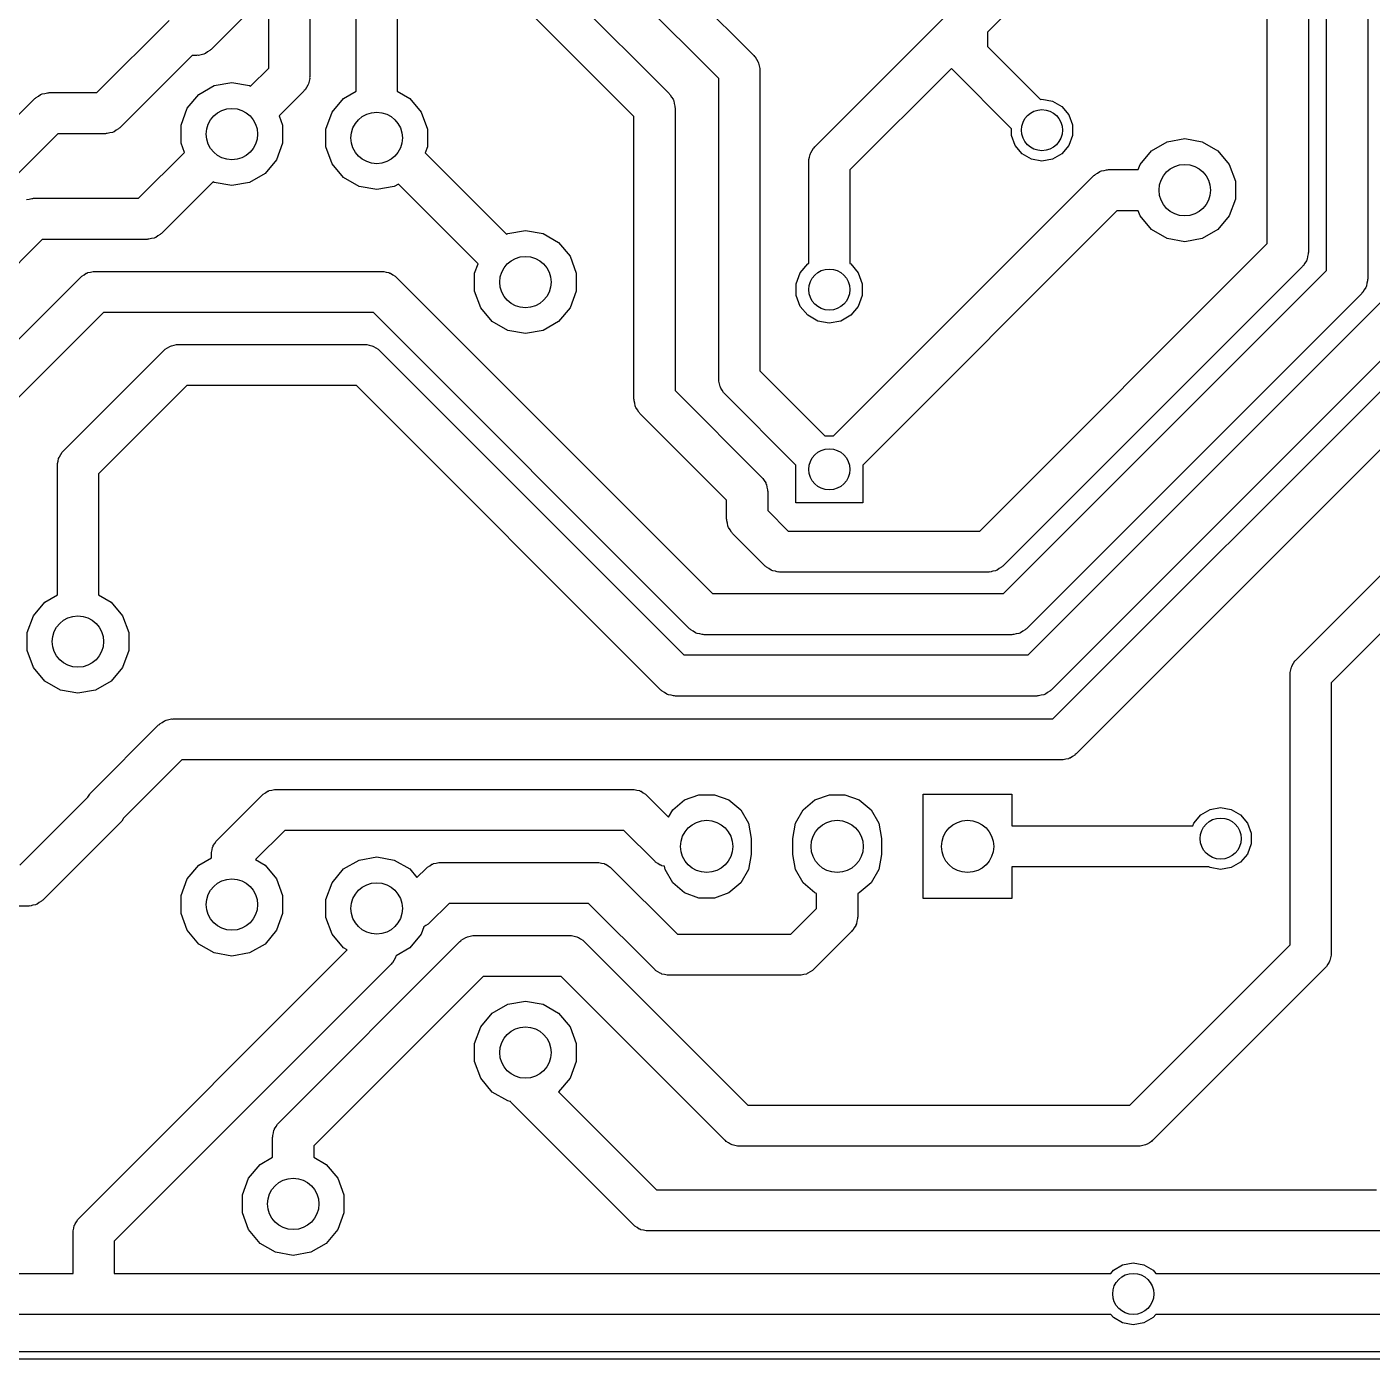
# Model space of a CAD drawing. Extents: x 39.6 to 114.5, y -93.8 to -28.4.
# Drawn here: x 58.19 to 84.38, y -93.8 to -67.87 of the extents above; entities that cross this region are included whole.
import ezdxf

# ---------------------------------------------------------------- set-up
doc = ezdxf.new("R2010")
doc.units = 0
doc.header["$MEASUREMENT"] = 0
doc.layers.add('BLACK', color=7, linetype='CONTINUOUS')

msp = doc.modelspace()

# ---------------------------------------------------------------- linework, layer by layer
at = {"layer": 'Black'}
for p, q in [((84.2962, -43.1292), (84.2962, -72.771)), ((83.4962, -72.6053), (83.4962, -43.2949)), ((83.1405, -47.6377), (83.1405, -72.2503)), ((82.3405, -72.0846), (82.3405, -47.8034)), ((67.71, -63.7915), (72.3426, -68.4242)), ((71.6598, -68.8727), (67.0272, -64.24)), ((66.7431, -65.2122), (70.6916, -69.1608)), ((70.0088, -69.6093), (66.0874, -65.6878)), ((64.5986, -69.1178), (64.5986, -66.7899)), ((65.3986, -66.6242), (65.3986, -69.1178)), ((77.8135, -67.0496), (76.8921, -67.971)), ((62.8968, -68.6683), (62.8968, -67.2592)), ((63.6968, -67.2592), (63.6968, -68.834)), ((73.5296, -70.2022), (76.2093, -67.5225)), ((59.5497, -69.1452), (60.9566, -67.7384)), ((62.4366, -67.6436), (61.7762, -68.304)), ((76.8921, -67.971), (76.8921, -68.2492)), ((61.7053, -68.3537), (61.6624, -68.3837)), ((61.7505, -68.3276), (61.7053, -68.3537)), ((61.7618, -68.3141), (61.7505, -68.3276)), ((61.7762, -68.304), (61.7618, -68.3141)), ((76.8921, -68.2492), (77.9215, -69.2786)), ((61.4051, -68.4212), (59.9982, -69.828)), ((61.4934, -68.4212), (61.4051, -68.4212)), ((61.5107, -68.4181), (61.4934, -68.4212)), ((61.5283, -68.4197), (61.5107, -68.4181)), ((61.5787, -68.4062), (61.5283, -68.4197)), ((61.6302, -68.3971), (61.5787, -68.4062)), ((61.6454, -68.3883), (61.6302, -68.3971)), ((61.6624, -68.3837), (61.6454, -68.3883)), ((72.3426, -68.4242), (72.3527, -68.4386)), ((72.3527, -68.4386), (72.3662, -68.4499)), ((72.3662, -68.4499), (72.3923, -68.4951)), ((72.3923, -68.4951), (72.4223, -68.538)), ((72.4223, -68.538), (72.4269, -68.555)), ((72.4269, -68.555), (72.4357, -68.5702)), ((72.4357, -68.5702), (72.4448, -68.6217)), ((72.4448, -68.6217), (72.4583, -68.6721)), ((62.5439, -69.0212), (62.8968, -68.6683)), ((63.6953, -68.8689), (63.6818, -68.9193)), ((63.6968, -68.834), (63.6937, -68.8513)), ((63.6937, -68.8513), (63.6953, -68.8689)), ((71.6598, -74.7268), (71.6598, -68.8727)), ((72.4583, -68.6721), (72.4567, -68.6897)), ((72.4567, -68.6897), (72.4598, -68.707)), ((72.4598, -68.707), (72.4598, -74.5611)), ((76.1886, -68.6745), (74.2124, -70.6507)), ((76.1992, -68.6833), (76.1886, -68.6745)), ((76.2093, -68.6977), (76.1992, -68.6833)), ((77.3595, -69.8479), (76.2093, -68.6977)), ((58.5379, -69.1602), (58.5883, -69.1467)), ((58.5883, -69.1467), (58.6059, -69.1483)), ((58.6059, -69.1483), (58.6232, -69.1452)), ((58.6232, -69.1452), (59.5497, -69.1452)), ((61.5343, -69.183), (61.836, -69.0088)), ((61.836, -69.0088), (62.1792, -68.9483)), ((62.1792, -68.9483), (62.5224, -69.0088)), ((62.5224, -69.0088), (62.5439, -69.0212)), ((63.5796, -69.1168), (63.101, -69.5954)), ((63.5897, -69.1024), (63.5796, -69.1168)), ((63.6032, -69.0911), (63.5897, -69.1024)), ((63.6293, -69.0459), (63.6032, -69.0911)), ((63.6593, -69.003), (63.6293, -69.0459)), ((63.6639, -68.986), (63.6593, -69.003)), ((63.6727, -68.9708), (63.6639, -68.986)), ((63.6818, -68.9193), (63.6727, -68.9708)), ((64.3537, -69.2592), (64.5986, -69.1178)), ((65.3986, -69.1178), (65.6435, -69.2592)), ((52.4222, -75.1806), (58.3404, -69.2624)), ((58.3404, -69.2624), (58.3548, -69.2523)), ((58.3548, -69.2523), (58.3661, -69.2388)), ((58.3661, -69.2388), (58.4113, -69.2127)), ((58.4113, -69.2127), (58.4542, -69.1827)), ((58.4542, -69.1827), (58.4712, -69.1781)), ((58.4712, -69.1781), (58.4864, -69.1693)), ((58.4864, -69.1693), (58.5379, -69.1602)), ((61.3103, -69.4499), (61.5343, -69.183)), ((64.1297, -69.5261), (64.3537, -69.2592)), ((65.6435, -69.2592), (65.8675, -69.5261)), ((70.6916, -69.1608), (70.7017, -69.1752)), ((70.7017, -69.1752), (70.7152, -69.1865)), ((70.7152, -69.1865), (70.7413, -69.2317)), ((70.7413, -69.2317), (70.7713, -69.2746)), ((70.7713, -69.2746), (70.7759, -69.2916)), ((70.7759, -69.2916), (70.7847, -69.3068)), ((70.7847, -69.3068), (70.7938, -69.3583)), ((70.7938, -69.3583), (70.8073, -69.4087)), ((70.8073, -69.4087), (70.8057, -69.4263)), ((77.9215, -69.2786), (77.9526, -69.2731)), ((77.9526, -69.2731), (78.1586, -69.3094)), ((78.1586, -69.3094), (78.3397, -69.414)), ((61.1911, -69.7774), (61.3103, -69.4499)), ((63.101, -69.5954), (63.1673, -69.7774)), ((64.0105, -69.8536), (64.1297, -69.5261)), ((65.8675, -69.5261), (65.9867, -69.8536)), ((70.0088, -75.1078), (70.0088, -69.6093)), ((70.8057, -69.4263), (70.8088, -69.4436)), ((70.8088, -69.4436), (70.8088, -74.9421)), ((78.3397, -69.414), (78.4742, -69.5743)), ((78.4742, -69.5743), (78.5457, -69.7708)), ((59.8007, -69.9302), (59.7503, -69.9437)), ((59.8522, -69.9211), (59.8007, -69.9302)), ((59.8674, -69.9123), (59.8522, -69.9211)), ((59.8844, -69.9077), (59.8674, -69.9123)), ((59.9273, -69.8777), (59.8844, -69.9077)), ((59.9725, -69.8516), (59.9273, -69.8777)), ((59.9838, -69.8381), (59.9725, -69.8516)), ((59.9982, -69.828), (59.9838, -69.8381)), ((61.1911, -70.1258), (61.1911, -69.7774)), ((63.1673, -69.7774), (63.1673, -70.1258)), ((64.0105, -70.202), (64.0105, -69.8536)), ((65.9867, -69.8536), (65.9867, -70.202)), ((77.3595, -69.98), (77.3595, -69.8479)), ((78.5457, -69.7708), (78.5457, -69.98)), ((58.7889, -69.9452), (53.105, -75.6291)), ((59.7154, -69.9452), (58.7889, -69.9452)), ((59.7327, -69.9421), (59.7154, -69.9452)), ((59.7503, -69.9437), (59.7327, -69.9421)), ((61.2574, -70.3078), (61.1911, -70.1258)), ((63.1673, -70.1258), (63.0481, -70.4533)), ((77.431, -70.1765), (77.3595, -69.98)), ((77.5655, -70.3368), (77.431, -70.1765)), ((78.4742, -70.1765), (78.3397, -70.3368)), ((78.5457, -69.98), (78.4742, -70.1765)), ((80.0877, -70.2752), (80.3894, -70.101)), ((80.3894, -70.101), (80.7326, -70.0405)), ((80.7326, -70.0405), (81.0758, -70.101)), ((81.0758, -70.101), (81.3775, -70.2752)), ((60.3625, -71.2026), (61.2574, -70.3078)), ((63.0481, -70.4533), (62.8241, -70.7202)), ((64.1297, -70.5295), (64.0105, -70.202)), ((65.9867, -70.202), (65.9445, -70.3178)), ((65.9445, -70.3178), (67.5295, -71.9028)), ((73.4139, -70.4501), (73.4274, -70.3997)), ((73.4155, -70.4677), (73.4139, -70.4501)), ((73.4274, -70.3997), (73.4365, -70.3482)), ((73.4365, -70.3482), (73.4453, -70.333)), ((73.4453, -70.333), (73.4499, -70.316)), ((73.4499, -70.316), (73.4799, -70.2731)), ((73.4799, -70.2731), (73.506, -70.2279)), ((73.506, -70.2279), (73.5195, -70.2166)), ((73.5195, -70.2166), (73.5296, -70.2022)), ((77.7466, -70.4414), (77.5655, -70.3368)), ((77.9526, -70.4777), (77.7466, -70.4414)), ((78.1586, -70.4414), (77.9526, -70.4777)), ((78.3397, -70.3368), (78.1586, -70.4414)), ((79.8637, -70.5421), (80.0877, -70.2752)), ((81.3775, -70.2752), (81.6015, -70.5421)), ((62.8241, -70.7202), (62.5224, -70.8944)), ((64.3537, -70.7964), (64.1297, -70.5295)), ((73.4124, -70.485), (73.4155, -70.4677)), ((73.4124, -72.4684), (73.4124, -70.485)), ((74.2124, -70.6507), (74.2124, -72.4684)), ((78.9909, -70.7374), (79.0361, -70.7113)), ((79.0361, -70.7113), (79.079, -70.6813)), ((79.079, -70.6813), (79.096, -70.6767)), ((79.096, -70.6767), (79.1112, -70.6679)), ((79.1112, -70.6679), (79.1627, -70.6588)), ((79.1627, -70.6588), (79.2131, -70.6453)), ((79.2131, -70.6453), (79.2307, -70.6469)), ((79.2307, -70.6469), (79.248, -70.6438)), ((79.248, -70.6438), (79.8267, -70.6438)), ((79.8267, -70.6438), (79.8637, -70.5421)), ((81.6015, -70.5421), (81.7207, -70.8696)), ((61.8145, -70.882), (60.811, -71.8854)), ((61.836, -70.8944), (61.8145, -70.882)), ((62.1792, -70.9549), (61.836, -70.8944)), ((62.5224, -70.8944), (62.1792, -70.9549)), ((64.6554, -70.9706), (64.3537, -70.7964)), ((64.9986, -71.0311), (64.6554, -70.9706)), ((65.3418, -70.9706), (64.9986, -71.0311)), ((65.4205, -70.9252), (65.3418, -70.9706)), ((66.9724, -72.477), (65.4205, -70.9252)), ((73.8967, -75.8294), (78.9652, -70.761)), ((78.9652, -70.761), (78.9796, -70.7509)), ((78.9796, -70.7509), (78.9909, -70.7374)), ((81.7207, -70.8696), (81.7207, -71.218)), ((58.1816, -71.2267), (58.2331, -71.2176)), ((58.2331, -71.2176), (58.2835, -71.2041)), ((58.2835, -71.2041), (58.3011, -71.2057)), ((58.3011, -71.2057), (58.3184, -71.2026)), ((58.3184, -71.2026), (60.3625, -71.2026)), ((81.7207, -71.218), (81.6015, -71.5455)), ((79.4137, -71.4438), (74.4624, -76.3951)), ((79.8267, -71.4438), (79.4137, -71.4438)), ((79.8637, -71.5455), (79.8267, -71.4438)), ((80.0877, -71.8124), (79.8637, -71.5455)), ((81.6015, -71.5455), (81.3775, -71.8124)), ((58.4841, -72.0026), (54.4766, -76.0101)), ((60.5282, -72.0026), (58.4841, -72.0026)), ((60.5455, -71.9995), (60.5282, -72.0026)), ((60.5631, -72.0011), (60.5455, -71.9995)), ((60.6135, -71.9876), (60.5631, -72.0011)), ((60.665, -71.9785), (60.6135, -71.9876)), ((60.6802, -71.9697), (60.665, -71.9785)), ((60.6972, -71.9651), (60.6802, -71.9697)), ((60.7401, -71.9351), (60.6972, -71.9651)), ((60.7853, -71.909), (60.7401, -71.9351)), ((60.7966, -71.8955), (60.7853, -71.909)), ((60.811, -71.8854), (60.7966, -71.8955)), ((67.5295, -71.9028), (67.551, -71.8904)), ((67.551, -71.8904), (67.8942, -71.8299)), ((67.8942, -71.8299), (68.2374, -71.8904)), ((68.2374, -71.8904), (68.5391, -72.0646)), ((80.3894, -71.9866), (80.0877, -71.8124)), ((80.7326, -72.0471), (80.3894, -71.9866)), ((81.0758, -71.9866), (80.7326, -72.0471)), ((81.3775, -71.8124), (81.0758, -71.9866)), ((68.5391, -72.0646), (68.7631, -72.3315)), ((76.7455, -77.6796), (82.3405, -72.0846)), ((83.139, -72.2852), (83.1255, -72.3356)), ((83.1405, -72.2503), (83.1374, -72.2676)), ((83.1374, -72.2676), (83.139, -72.2852)), ((66.9061, -72.659), (66.9724, -72.477)), ((68.7631, -72.3315), (68.8823, -72.659)), ((73.2473, -72.6532), (73.393, -72.4796)), ((73.393, -72.4796), (73.4124, -72.4684)), ((74.2124, -72.4684), (74.2318, -72.4796)), ((74.2318, -72.4796), (74.3775, -72.6532)), ((83.0233, -72.5331), (77.194, -78.3624)), ((83.0334, -72.5187), (83.0233, -72.5331)), ((83.0469, -72.5074), (83.0334, -72.5187)), ((83.073, -72.4622), (83.0469, -72.5074)), ((83.103, -72.4193), (83.073, -72.4622)), ((83.1076, -72.4023), (83.103, -72.4193)), ((83.1164, -72.3871), (83.1076, -72.4023)), ((83.1255, -72.3356), (83.1164, -72.3871)), ((56.5495, -75.422), (59.2294, -72.7422)), ((59.2294, -72.7422), (59.2438, -72.7321)), ((59.2438, -72.7321), (59.2551, -72.7186)), ((59.2551, -72.7186), (59.3003, -72.6925)), ((59.3003, -72.6925), (59.3432, -72.6625)), ((59.3432, -72.6625), (59.3602, -72.6579)), ((59.3602, -72.6579), (59.3754, -72.6491)), ((59.3754, -72.6491), (59.4269, -72.64)), ((59.4269, -72.64), (59.4773, -72.6265)), ((59.4773, -72.6265), (59.4949, -72.6281)), ((59.4949, -72.6281), (59.5122, -72.625)), ((59.5122, -72.625), (65.1002, -72.625)), ((65.1002, -72.625), (65.1175, -72.6281)), ((65.1175, -72.6281), (65.1351, -72.6265)), ((65.1351, -72.6265), (65.1855, -72.64)), ((65.1855, -72.64), (65.237, -72.6491)), ((65.237, -72.6491), (65.2522, -72.6579)), ((65.2522, -72.6579), (65.2692, -72.6625)), ((65.2692, -72.6625), (65.3121, -72.6925)), ((65.3121, -72.6925), (65.3573, -72.7186)), ((65.3573, -72.7186), (65.3686, -72.7321)), ((65.3686, -72.7321), (65.383, -72.7422)), ((65.383, -72.7422), (71.5397, -78.8988)), ((66.9061, -73.0074), (66.9061, -72.659)), ((68.8823, -72.659), (68.8823, -73.0074)), ((73.1698, -72.8661), (73.2473, -72.6532)), ((74.3775, -72.6532), (74.455, -72.8661)), ((77.2027, -78.8988), (83.4962, -72.6053)), ((84.2947, -72.8059), (84.2812, -72.8563)), ((84.2962, -72.771), (84.2931, -72.7883)), ((84.2931, -72.7883), (84.2947, -72.8059)), ((67.0253, -73.3349), (66.9061, -73.0074)), ((68.8823, -73.0074), (68.7631, -73.3349)), ((73.1698, -73.0927), (73.1698, -72.8661)), ((74.455, -72.8661), (74.455, -73.0927)), ((84.179, -73.0538), (77.6512, -79.5816)), ((84.1891, -73.0394), (84.179, -73.0538)), ((84.2026, -73.0281), (84.1891, -73.0394)), ((84.2287, -72.9829), (84.2026, -73.0281)), ((84.2587, -72.94), (84.2287, -72.9829)), ((84.2633, -72.923), (84.2587, -72.94)), ((84.2721, -72.9078), (84.2633, -72.923)), ((84.2812, -72.8563), (84.2721, -72.9078)), ((67.2493, -73.6018), (67.0253, -73.3349)), ((68.7631, -73.3349), (68.5391, -73.6018)), ((73.2473, -73.3056), (73.1698, -73.0927)), ((73.393, -73.4792), (73.2473, -73.3056)), ((74.3775, -73.3056), (74.2318, -73.4792)), ((74.455, -73.0927), (74.3775, -73.3056)), ((77.6853, -80.0926), (84.69, -73.0879)), ((59.6779, -73.425), (57.1066, -75.9962)), ((64.9345, -73.425), (59.6779, -73.425)), ((71.0912, -79.5816), (64.9345, -73.425)), ((67.551, -73.776), (67.2493, -73.6018)), ((68.5391, -73.6018), (68.2374, -73.776)), ((73.5892, -73.5925), (73.393, -73.4792)), ((73.8124, -73.6319), (73.5892, -73.5925)), ((74.0356, -73.5925), (73.8124, -73.6319)), ((74.2318, -73.4792), (74.0356, -73.5925)), ((85.3728, -73.5364), (78.1338, -80.7754)), ((67.8942, -73.8365), (67.551, -73.776)), ((68.2374, -73.776), (67.8942, -73.8365)), ((78.1679, -81.3372), (85.8838, -73.6213)), ((60.8807, -74.141), (60.9259, -74.1149)), ((60.9259, -74.1149), (60.9688, -74.0849)), ((60.9688, -74.0849), (60.9858, -74.0803)), ((60.9858, -74.0803), (61.001, -74.0715)), ((61.001, -74.0715), (61.0525, -74.0624)), ((61.0525, -74.0624), (61.1029, -74.0489)), ((61.1029, -74.0489), (61.1205, -74.0505)), ((61.1205, -74.0505), (61.1378, -74.0474)), ((61.1378, -74.0474), (64.77, -74.0474)), ((64.77, -74.0474), (64.7873, -74.0505)), ((64.7873, -74.0505), (64.8049, -74.0489)), ((64.8049, -74.0489), (64.8553, -74.0624)), ((64.8553, -74.0624), (64.9068, -74.0715)), ((64.9068, -74.0715), (64.922, -74.0803)), ((64.922, -74.0803), (64.939, -74.0849)), ((64.939, -74.0849), (64.9819, -74.1149)), ((64.9819, -74.1149), (65.0271, -74.141)), ((86.5666, -74.0698), (78.6164, -82.02)), ((58.8992, -76.1204), (60.855, -74.1646)), ((60.855, -74.1646), (60.8694, -74.1545)), ((60.8694, -74.1545), (60.8807, -74.141)), ((65.0271, -74.141), (65.0384, -74.1545)), ((65.0384, -74.1545), (65.0528, -74.1646)), ((65.0528, -74.1646), (70.9809, -80.0926)), ((72.4598, -74.5611), (73.7281, -75.8294)), ((61.3035, -74.8474), (59.582, -76.5689)), ((64.6043, -74.8474), (61.3035, -74.8474)), ((70.5324, -80.7754), (64.6043, -74.8474)), ((71.6629, -74.7441), (71.6598, -74.7268)), ((71.6613, -74.7617), (71.6629, -74.7441)), ((71.6748, -74.8121), (71.6613, -74.7617)), ((71.6839, -74.8636), (71.6748, -74.8121)), ((71.6927, -74.8788), (71.6839, -74.8636)), ((71.6973, -74.8958), (71.6927, -74.8788)), ((71.7273, -74.9387), (71.6973, -74.8958)), ((70.0119, -75.1251), (70.0088, -75.1078)), ((70.0103, -75.1427), (70.0119, -75.1251)), ((70.0238, -75.1931), (70.0103, -75.1427)), ((70.8088, -74.9421), (72.495, -76.6284)), ((71.7534, -74.9839), (71.7273, -74.9387)), ((71.7669, -74.9952), (71.7534, -74.9839)), ((71.777, -75.0096), (71.7669, -74.9952)), ((73.1624, -76.3951), (71.777, -75.0096)), ((70.0329, -75.2446), (70.0238, -75.1931)), ((70.0417, -75.2598), (70.0329, -75.2446)), ((70.0463, -75.2768), (70.0417, -75.2598)), ((70.0763, -75.3197), (70.0463, -75.2768)), ((70.1024, -75.3649), (70.0763, -75.3197)), ((70.1159, -75.3762), (70.1024, -75.3649)), ((70.126, -75.3906), (70.1159, -75.3762)), ((71.8122, -77.0769), (70.126, -75.3906)), ((82.9022, -80.1844), (87.5856, -75.5009)), ((73.7281, -75.8294), (73.8967, -75.8294)), ((88.2684, -75.9494), (83.585, -80.6329)), ((58.8195, -76.2342), (58.8495, -76.1913)), ((58.8495, -76.1913), (58.8756, -76.1461)), ((58.8756, -76.1461), (58.8891, -76.1348)), ((58.8891, -76.1348), (58.8992, -76.1204)), ((58.782, -76.4032), (58.7851, -76.3859)), ((58.782, -77.5462), (58.782, -76.4032)), ((58.7835, -76.3683), (58.797, -76.3179)), ((58.7851, -76.3859), (58.7835, -76.3683)), ((58.797, -76.3179), (58.8061, -76.2664)), ((58.8061, -76.2664), (58.8149, -76.2512)), ((58.8149, -76.2512), (58.8195, -76.2342)), ((73.1624, -77.1294), (73.1624, -76.3951)), ((74.4624, -76.3951), (74.4624, -77.1294)), ((59.582, -76.5689), (59.582, -77.5462)), ((72.495, -76.6284), (72.5051, -76.6428)), ((72.5051, -76.6428), (72.5186, -76.6541)), ((72.5186, -76.6541), (72.5447, -76.6993)), ((72.5447, -76.6993), (72.5747, -76.7422)), ((72.5747, -76.7422), (72.5793, -76.7592)), ((72.5793, -76.7592), (72.5881, -76.7744)), ((72.5881, -76.7744), (72.5972, -76.8259)), ((72.5972, -76.8259), (72.6107, -76.8763)), ((72.6107, -76.8763), (72.6091, -76.8939)), ((72.6091, -76.8939), (72.6122, -76.9112)), ((72.6122, -76.9112), (72.6122, -77.2789)), ((71.8122, -77.4446), (71.8122, -77.0769)), ((74.4624, -77.1294), (73.1624, -77.1294)), ((71.8153, -77.4619), (71.8122, -77.4446)), ((71.8137, -77.4795), (71.8153, -77.4619)), ((71.8272, -77.5299), (71.8137, -77.4795)), ((71.8363, -77.5814), (71.8272, -77.5299)), ((72.6122, -77.2789), (73.0129, -77.6796)), ((58.782, -78.9222), (58.782, -77.5462)), ((59.582, -77.5462), (59.582, -78.9222)), ((71.8451, -77.5966), (71.8363, -77.5814)), ((71.8497, -77.6136), (71.8451, -77.5966)), ((71.8797, -77.6565), (71.8497, -77.6136)), ((71.9058, -77.7017), (71.8797, -77.6565)), ((71.9193, -77.713), (71.9058, -77.7017)), ((71.9294, -77.7274), (71.9193, -77.713)), ((72.031, -77.829), (71.9294, -77.7274)), ((73.0129, -77.6796), (76.7455, -77.6796)), ((72.5644, -78.3624), (72.031, -77.829)), ((72.5788, -78.3725), (72.5644, -78.3624)), ((72.5901, -78.386), (72.5788, -78.3725)), ((72.6353, -78.4121), (72.5901, -78.386)), ((72.6782, -78.4421), (72.6353, -78.4121)), ((72.6952, -78.4467), (72.6782, -78.4421)), ((72.7104, -78.4555), (72.6952, -78.4467)), ((72.7619, -78.4646), (72.7104, -78.4555)), ((72.8123, -78.4781), (72.7619, -78.4646)), ((72.8299, -78.4765), (72.8123, -78.4781)), ((72.8472, -78.4796), (72.8299, -78.4765)), ((76.9112, -78.4796), (72.8472, -78.4796)), ((76.9285, -78.4765), (76.9112, -78.4796)), ((76.9461, -78.4781), (76.9285, -78.4765)), ((76.9965, -78.4646), (76.9461, -78.4781)), ((77.048, -78.4555), (76.9965, -78.4646)), ((77.0632, -78.4467), (77.048, -78.4555)), ((77.0802, -78.4421), (77.0632, -78.4467)), ((77.1231, -78.4121), (77.0802, -78.4421)), ((77.1683, -78.386), (77.1231, -78.4121)), ((77.1796, -78.3725), (77.1683, -78.386)), ((77.194, -78.3624), (77.1796, -78.3725)), ((58.3131, -79.3305), (58.5371, -79.0636)), ((58.5371, -79.0636), (58.782, -78.9222)), ((59.582, -78.9222), (59.8269, -79.0636)), ((59.8269, -79.0636), (60.0509, -79.3305)), ((71.5397, -78.8988), (71.6788, -78.8988)), ((71.6788, -78.8988), (77.2027, -78.8988)), ((58.1939, -79.658), (58.3131, -79.3305)), ((60.0509, -79.3305), (60.1701, -79.658)), ((71.1056, -79.5917), (71.0912, -79.5816)), ((71.1169, -79.6052), (71.1056, -79.5917)), ((71.1621, -79.6313), (71.1169, -79.6052)), ((77.6255, -79.6052), (77.5803, -79.6313)), ((77.6368, -79.5917), (77.6255, -79.6052)), ((77.6512, -79.5816), (77.6368, -79.5917)), ((58.1939, -80.0064), (58.1939, -79.658)), ((60.1701, -79.658), (60.1701, -80.0064)), ((71.205, -79.6613), (71.1621, -79.6313)), ((71.222, -79.6659), (71.205, -79.6613)), ((71.2372, -79.6747), (71.222, -79.6659)), ((71.2887, -79.6838), (71.2372, -79.6747)), ((71.3391, -79.6973), (71.2887, -79.6838)), ((71.3567, -79.6957), (71.3391, -79.6973)), ((71.374, -79.6988), (71.3567, -79.6957)), ((71.6788, -79.6988), (71.374, -79.6988)), ((77.3684, -79.6988), (71.6788, -79.6988)), ((77.3857, -79.6957), (77.3684, -79.6988)), ((77.4033, -79.6973), (77.3857, -79.6957)), ((77.4537, -79.6838), (77.4033, -79.6973)), ((77.5052, -79.6747), (77.4537, -79.6838)), ((77.5204, -79.6659), (77.5052, -79.6747)), ((77.5374, -79.6613), (77.5204, -79.6659)), ((77.5803, -79.6313), (77.5374, -79.6613)), ((58.3131, -80.3339), (58.1939, -80.0064)), ((60.1701, -80.0064), (60.0509, -80.3339)), ((70.9809, -80.0926), (77.6853, -80.0926)), ((58.5371, -80.6008), (58.3131, -80.3339)), ((60.0509, -80.3339), (59.8269, -80.6008)), ((82.7865, -80.4323), (82.8, -80.3819)), ((82.8, -80.3819), (82.8091, -80.3304)), ((82.8091, -80.3304), (82.8179, -80.3152)), ((82.8179, -80.3152), (82.8225, -80.2982)), ((82.8225, -80.2982), (82.8525, -80.2553)), ((82.8525, -80.2553), (82.8786, -80.2101)), ((82.8786, -80.2101), (82.8921, -80.1988)), ((82.8921, -80.1988), (82.9022, -80.1844)), ((58.8388, -80.775), (58.5371, -80.6008)), ((59.8269, -80.6008), (59.5252, -80.775)), ((82.785, -80.4672), (82.7881, -80.4499)), ((82.785, -85.7371), (82.785, -80.4672)), ((82.7881, -80.4499), (82.7865, -80.4323)), ((83.585, -80.6329), (83.585, -85.9028)), ((59.182, -80.8355), (58.8388, -80.775)), ((59.5252, -80.775), (59.182, -80.8355)), ((70.5468, -80.7855), (70.5324, -80.7754)), ((70.5581, -80.799), (70.5468, -80.7855)), ((70.6033, -80.8251), (70.5581, -80.799)), ((70.6462, -80.8551), (70.6033, -80.8251)), ((70.6632, -80.8597), (70.6462, -80.8551)), ((70.6784, -80.8685), (70.6632, -80.8597)), ((70.7299, -80.8776), (70.6784, -80.8685)), ((70.7803, -80.8911), (70.7299, -80.8776)), ((70.7979, -80.8895), (70.7803, -80.8911)), ((70.8152, -80.8926), (70.7979, -80.8895)), ((77.851, -80.8926), (70.8152, -80.8926)), ((77.8683, -80.8895), (77.851, -80.8926)), ((77.8859, -80.8911), (77.8683, -80.8895)), ((77.9363, -80.8776), (77.8859, -80.8911)), ((77.9878, -80.8685), (77.9363, -80.8776)), ((78.003, -80.8597), (77.9878, -80.8685)), ((78.02, -80.8551), (78.003, -80.8597)), ((78.0629, -80.8251), (78.02, -80.8551)), ((78.1081, -80.799), (78.0629, -80.8251)), ((78.1194, -80.7855), (78.1081, -80.799)), ((78.1338, -80.7754), (78.1194, -80.7855)), ((59.4453, -82.7625), (60.7534, -81.4544)), ((60.7534, -81.4544), (60.7678, -81.4443)), ((60.7678, -81.4443), (60.7791, -81.4308)), ((60.7791, -81.4308), (60.8243, -81.4047)), ((60.8243, -81.4047), (60.8672, -81.3747)), ((60.8672, -81.3747), (60.8842, -81.3701)), ((60.8842, -81.3701), (60.8994, -81.3613)), ((60.8994, -81.3613), (60.9509, -81.3522)), ((60.9509, -81.3522), (61.0013, -81.3387)), ((61.0013, -81.3387), (61.0189, -81.3403)), ((61.0189, -81.3403), (61.0362, -81.3372)), ((61.0362, -81.3372), (78.1679, -81.3372)), ((61.2019, -82.1372), (60.0703, -83.2688)), ((78.3336, -82.1372), (61.2019, -82.1372)), ((78.3509, -82.1341), (78.3336, -82.1372)), ((78.3685, -82.1357), (78.3509, -82.1341)), ((78.4189, -82.1222), (78.3685, -82.1357)), ((78.4704, -82.1131), (78.4189, -82.1222)), ((78.4856, -82.1043), (78.4704, -82.1131)), ((78.5026, -82.0997), (78.4856, -82.1043)), ((78.5455, -82.0697), (78.5026, -82.0997)), ((78.5907, -82.0436), (78.5455, -82.0697)), ((78.602, -82.0301), (78.5907, -82.0436)), ((78.6164, -82.02), (78.602, -82.0301)), ((59.4326, -82.7752), (59.4453, -82.7625)), ((59.4453, -82.7625), (59.4453, -82.7625)), ((62.8309, -82.7763), (62.8738, -82.7463)), ((62.8738, -82.7463), (62.8908, -82.7417)), ((62.8908, -82.7417), (62.906, -82.7329)), ((62.906, -82.7329), (62.9575, -82.7238)), ((62.9575, -82.7238), (63.0079, -82.7103)), ((63.0079, -82.7103), (63.0255, -82.7119)), ((63.0255, -82.7119), (63.0428, -82.7088)), ((63.0428, -82.7088), (69.977, -82.7088)), ((69.977, -82.7088), (69.9943, -82.7119)), ((69.9943, -82.7119), (70.0119, -82.7103)), ((70.0119, -82.7103), (70.0623, -82.7238)), ((70.0623, -82.7238), (70.1138, -82.7329)), ((70.1138, -82.7329), (70.129, -82.7417)), ((70.129, -82.7417), (70.146, -82.7463)), ((70.146, -82.7463), (70.1889, -82.7763)), ((58.0511, -84.182), (59.3732, -82.8599)), ((59.3732, -82.8599), (59.4134, -82.8025)), ((59.4134, -82.8025), (59.4217, -82.7882)), ((59.4217, -82.7882), (59.4259, -82.7846)), ((59.4259, -82.7846), (59.4326, -82.7752)), ((61.8964, -83.6896), (62.76, -82.826)), ((62.76, -82.826), (62.7744, -82.8159)), ((62.7744, -82.8159), (62.7857, -82.8024)), ((62.7857, -82.8024), (62.8309, -82.7763)), ((70.1889, -82.7763), (70.2341, -82.8024)), ((70.2341, -82.8024), (70.2454, -82.8159)), ((70.2454, -82.8159), (70.2598, -82.826)), ((70.2598, -82.826), (70.6824, -83.2486)), ((70.7632, -83.1086), (70.993, -82.9158)), ((70.993, -82.9158), (71.2748, -82.8132)), ((71.2748, -82.8132), (71.5748, -82.8132)), ((71.5748, -82.8132), (71.8566, -82.9158)), ((71.8566, -82.9158), (72.0864, -83.1086)), ((73.3032, -83.1086), (73.533, -82.9158)), ((73.533, -82.9158), (73.8148, -82.8132)), ((73.8148, -82.8132), (74.1148, -82.8132)), ((74.1148, -82.8132), (74.3966, -82.9158)), ((74.3966, -82.9158), (74.6264, -83.1086)), ((75.6412, -84.836), (75.6412, -82.804)), ((75.6412, -82.804), (77.3684, -82.804)), ((77.3684, -82.804), (77.3684, -83.42)), ((60.0606, -83.2826), (60.0345, -83.3278)), ((60.0703, -83.2688), (60.0606, -83.2826)), ((70.6824, -83.2486), (70.7632, -83.1086)), ((72.0864, -83.1086), (72.2363, -83.3683)), ((73.1533, -83.3683), (73.3032, -83.1086)), ((74.6264, -83.1086), (74.7763, -83.3683)), ((80.9108, -83.3665), (81.0453, -83.2062)), ((81.0453, -83.2062), (81.2264, -83.1016)), ((81.2264, -83.1016), (81.4324, -83.0653)), ((81.4324, -83.0653), (81.6384, -83.1016)), ((81.6384, -83.1016), (81.8195, -83.2062)), ((81.8195, -83.2062), (81.954, -83.3665)), ((60.0109, -83.3535), (58.4996, -84.8648)), ((60.021, -83.3391), (60.0109, -83.3535)), ((60.0345, -83.3278), (60.021, -83.3391)), ((63.2085, -83.5088), (62.6404, -84.0769)), ((69.8113, -83.5088), (63.2085, -83.5088)), ((70.4054, -84.1028), (69.8113, -83.5088)), ((72.2363, -83.3683), (72.2884, -83.6637)), ((73.1012, -83.6637), (73.1533, -83.3683)), ((74.7763, -83.3683), (74.8284, -83.6637)), ((77.3684, -83.42), (80.8913, -83.42)), ((80.8913, -83.42), (80.9108, -83.3665)), ((81.954, -83.3665), (82.0255, -83.563)), ((61.8033, -83.8356), (61.8121, -83.8204)), ((61.8121, -83.8204), (61.8167, -83.8034)), ((61.8167, -83.8034), (61.8467, -83.7605)), ((61.8467, -83.7605), (61.8728, -83.7153)), ((61.8728, -83.7153), (61.8863, -83.704)), ((61.8863, -83.704), (61.8964, -83.6896)), ((72.2884, -83.6637), (72.2884, -83.9763)), ((73.1012, -83.9763), (73.1012, -83.6637)), ((74.8284, -83.6637), (74.8284, -83.9763)), ((82.0255, -83.7722), (81.954, -83.9687)), ((82.0255, -83.563), (82.0255, -83.7722)), ((61.5343, -84.183), (61.7792, -84.0416)), ((61.7792, -83.9724), (61.7823, -83.9551)), ((61.7792, -84.0416), (61.7792, -83.9724)), ((61.7807, -83.9375), (61.7942, -83.8871)), ((61.7823, -83.9551), (61.7807, -83.9375)), ((61.7942, -83.8871), (61.8033, -83.8356)), ((62.6404, -84.0769), (62.8241, -84.183)), ((64.6554, -84.085), (64.9986, -84.0245)), ((64.9986, -84.0245), (65.3418, -84.085)), ((72.2884, -83.9763), (72.2363, -84.2716)), ((73.1533, -84.2716), (73.1012, -83.9763)), ((74.8284, -83.9763), (74.7763, -84.2716)), ((81.954, -83.9687), (81.8195, -84.129)), ((61.3103, -84.4499), (61.5343, -84.183)), ((62.8241, -84.183), (63.0481, -84.4499)), ((64.1297, -84.5261), (64.3537, -84.2592)), ((64.3537, -84.2592), (64.6554, -84.085)), ((65.3418, -84.085), (65.6435, -84.2592)), ((65.6435, -84.2592), (65.7831, -84.4256)), ((65.7831, -84.4256), (65.9604, -84.2484)), ((65.9604, -84.2484), (65.9748, -84.2383)), ((65.9748, -84.2383), (65.9861, -84.2248)), ((65.9861, -84.2248), (66.0313, -84.1987)), ((66.0313, -84.1987), (66.0742, -84.1687)), ((66.0742, -84.1687), (66.0912, -84.1641)), ((66.0912, -84.1641), (66.1064, -84.1553)), ((66.1064, -84.1553), (66.1579, -84.1462)), ((66.1579, -84.1462), (66.2083, -84.1327)), ((66.2083, -84.1327), (66.2259, -84.1343)), ((66.2259, -84.1343), (66.2432, -84.1312)), ((66.2432, -84.1312), (69.2912, -84.1312)), ((69.2912, -84.1312), (69.3085, -84.1343)), ((69.3085, -84.1343), (69.3261, -84.1327)), ((69.3261, -84.1327), (69.3765, -84.1462)), ((69.3765, -84.1462), (69.428, -84.1553)), ((69.428, -84.1553), (69.4432, -84.1641)), ((69.4432, -84.1641), (69.4602, -84.1687)), ((69.4602, -84.1687), (69.5031, -84.1987)), ((69.5031, -84.1987), (69.5483, -84.2248)), ((69.5483, -84.2248), (69.5596, -84.2383)), ((69.5596, -84.2383), (69.574, -84.2484)), ((69.574, -84.2484), (70.8539, -85.5282)), ((70.4198, -84.1129), (70.4054, -84.1028)), ((70.4311, -84.1264), (70.4198, -84.1129)), ((70.4763, -84.1525), (70.4311, -84.1264)), ((70.5192, -84.1825), (70.4763, -84.1525)), ((70.5362, -84.1871), (70.5192, -84.1825)), ((70.5514, -84.1959), (70.5362, -84.1871)), ((70.6015, -84.2047), (70.5514, -84.1959)), ((70.6133, -84.2716), (70.6015, -84.2047)), ((70.7632, -84.5314), (70.6133, -84.2716)), ((72.2363, -84.2716), (72.0864, -84.5314)), ((73.3032, -84.5314), (73.1533, -84.2716)), ((74.7763, -84.2716), (74.6264, -84.5314)), ((81.2029, -84.22), (77.3684, -84.22)), ((77.3684, -84.22), (77.3684, -84.836)), ((81.2264, -84.2336), (81.2029, -84.22)), ((81.4324, -84.2699), (81.2264, -84.2336)), ((81.6384, -84.2336), (81.4324, -84.2699)), ((81.8195, -84.129), (81.6384, -84.2336)), ((61.1911, -84.7774), (61.3103, -84.4499)), ((63.0481, -84.4499), (63.1673, -84.7774)), ((64.0105, -84.8536), (64.1297, -84.5261)), ((70.993, -84.7242), (70.7632, -84.5314)), ((72.0864, -84.5314), (71.8566, -84.7242)), ((73.533, -84.7242), (73.3032, -84.5314)), ((74.6264, -84.5314), (74.3966, -84.7242)), ((58.4996, -84.8648), (58.4852, -84.8749)), ((61.1911, -85.1258), (61.1911, -84.7774)), ((63.1673, -84.7774), (63.1673, -85.1258)), ((64.0105, -85.202), (64.0105, -84.8536)), ((71.2748, -84.8268), (70.993, -84.7242)), ((71.5748, -84.8268), (71.2748, -84.8268)), ((71.8566, -84.7242), (71.5748, -84.8268)), ((73.5648, -84.7358), (73.533, -84.7242)), ((73.5648, -85.0259), (73.5648, -84.7358)), ((74.3966, -84.7242), (74.3648, -84.7358)), ((74.3648, -84.7358), (74.3648, -85.1916)), ((77.3684, -84.836), (75.6412, -84.836)), ((58.2168, -84.982), (54.3052, -84.982)), ((58.2341, -84.9789), (58.2168, -84.982)), ((58.2517, -84.9805), (58.2341, -84.9789)), ((58.3021, -84.967), (58.2517, -84.9805)), ((58.3536, -84.9579), (58.3021, -84.967)), ((58.3688, -84.9491), (58.3536, -84.9579)), ((58.3858, -84.9445), (58.3688, -84.9491)), ((58.4287, -84.9145), (58.3858, -84.9445)), ((58.4739, -84.8884), (58.4287, -84.9145)), ((58.4852, -84.8749), (58.4739, -84.8884)), ((61.3103, -85.4533), (61.1911, -85.1258)), ((63.1673, -85.1258), (63.0481, -85.4533)), ((66.4089, -84.9312), (66.0294, -85.3106)), ((69.1255, -84.9312), (66.4089, -84.9312)), ((70.4054, -86.211), (69.1255, -84.9312)), ((73.0625, -85.5282), (73.5648, -85.0259)), ((64.1297, -85.5295), (64.0105, -85.202)), ((65.919, -85.388), (65.8675, -85.5295)), ((65.9585, -85.3603), (65.919, -85.388)), ((66.0037, -85.3342), (65.9585, -85.3603)), ((66.015, -85.3207), (66.0037, -85.3342)), ((66.0294, -85.3106), (66.015, -85.3207)), ((74.3273, -85.3606), (74.2973, -85.4035)), ((74.3319, -85.3436), (74.3273, -85.3606)), ((74.3407, -85.3284), (74.3319, -85.3436)), ((74.3498, -85.2769), (74.3407, -85.3284)), ((74.3633, -85.2265), (74.3498, -85.2769)), ((74.3648, -85.1916), (74.3617, -85.2089)), ((74.3617, -85.2089), (74.3633, -85.2265)), ((61.5343, -85.7202), (61.3103, -85.4533)), ((63.0481, -85.4533), (62.8241, -85.7202)), ((64.3537, -85.7964), (64.1297, -85.5295)), ((65.8675, -85.5295), (65.6435, -85.7964)), ((66.6352, -85.6607), (66.6465, -85.6472)), ((66.6465, -85.6472), (66.6917, -85.6211)), ((66.6917, -85.6211), (66.7346, -85.5911)), ((66.7346, -85.5911), (66.7516, -85.5865)), ((66.7516, -85.5865), (66.7668, -85.5777)), ((66.7668, -85.5777), (66.8183, -85.5686)), ((66.8183, -85.5686), (66.8687, -85.5551)), ((66.8687, -85.5551), (66.8863, -85.5567)), ((66.8863, -85.5567), (66.9036, -85.5536)), ((66.9036, -85.5536), (68.7578, -85.5536)), ((68.7578, -85.5536), (68.7751, -85.5567)), ((68.7751, -85.5567), (68.7927, -85.5551)), ((68.7927, -85.5551), (68.8431, -85.5686)), ((68.8431, -85.5686), (68.8946, -85.5777)), ((68.8946, -85.5777), (68.9098, -85.5865)), ((68.9098, -85.5865), (68.9268, -85.5911)), ((68.9268, -85.5911), (68.9697, -85.6211)), ((68.9697, -85.6211), (69.0149, -85.6472)), ((69.0149, -85.6472), (69.0262, -85.6607)), ((70.8539, -85.5282), (73.0625, -85.5282)), ((74.2476, -85.4744), (73.511, -86.211)), ((74.2577, -85.46), (74.2476, -85.4744)), ((74.2712, -85.4487), (74.2577, -85.46)), ((74.2973, -85.4035), (74.2712, -85.4487)), ((59.204, -91.0556), (64.4231, -85.8364)), ((61.836, -85.8944), (61.5343, -85.7202)), ((62.1792, -85.9549), (61.836, -85.8944)), ((62.5224, -85.8944), (62.1792, -85.9549)), ((62.8241, -85.7202), (62.5224, -85.8944)), ((63.0902, -89.2014), (66.6208, -85.6708)), ((64.4231, -85.8364), (64.3537, -85.7964)), ((65.6435, -85.7964), (65.3768, -85.9504)), ((66.6208, -85.6708), (66.6352, -85.6607)), ((69.0262, -85.6607), (69.0406, -85.6708)), ((69.0406, -85.6708), (72.2255, -88.8556)), ((79.6665, -88.8556), (82.785, -85.7371)), ((83.585, -85.9028), (83.5819, -85.9201)), ((65.2814, -86.1094), (59.8868, -91.5041)), ((65.2915, -86.095), (65.2814, -86.1094)), ((65.305, -86.0837), (65.2915, -86.095)), ((65.3311, -86.0385), (65.305, -86.0837)), ((65.3611, -85.9956), (65.3311, -86.0385)), ((65.3657, -85.9786), (65.3611, -85.9956)), ((65.3745, -85.9634), (65.3657, -85.9786)), ((65.3768, -85.9504), (65.3745, -85.9634)), ((83.4779, -86.1712), (83.4678, -86.1856)), ((83.4914, -86.1599), (83.4779, -86.1712)), ((83.5175, -86.1147), (83.4914, -86.1599)), ((83.5475, -86.0718), (83.5175, -86.1147)), ((83.5521, -86.0548), (83.5475, -86.0718)), ((83.5609, -86.0396), (83.5521, -86.0548)), ((83.57, -85.9881), (83.5609, -86.0396)), ((83.5835, -85.9377), (83.57, -85.9881)), ((83.5819, -85.9201), (83.5835, -85.9377)), ((67.0693, -86.3536), (63.773, -89.6499)), ((68.5921, -86.3536), (67.0693, -86.3536)), ((71.777, -89.5384), (68.5921, -86.3536)), ((70.4198, -86.2211), (70.4054, -86.211)), ((70.4311, -86.2346), (70.4198, -86.2211)), ((70.4763, -86.2607), (70.4311, -86.2346)), ((70.5192, -86.2907), (70.4763, -86.2607)), ((70.5362, -86.2953), (70.5192, -86.2907)), ((70.5514, -86.3041), (70.5362, -86.2953)), ((70.6029, -86.3132), (70.5514, -86.3041)), ((70.6533, -86.3267), (70.6029, -86.3132)), ((70.6709, -86.3251), (70.6533, -86.3267)), ((70.6882, -86.3282), (70.6709, -86.3251)), ((73.2282, -86.3282), (70.6882, -86.3282)), ((73.2455, -86.3251), (73.2282, -86.3282)), ((73.2631, -86.3267), (73.2455, -86.3251)), ((73.3135, -86.3132), (73.2631, -86.3267)), ((73.365, -86.3041), (73.3135, -86.3132)), ((73.3802, -86.2953), (73.365, -86.3041)), ((73.3972, -86.2907), (73.3802, -86.2953)), ((73.4401, -86.2607), (73.3972, -86.2907)), ((73.4853, -86.2346), (73.4401, -86.2607)), ((73.4966, -86.2211), (73.4853, -86.2346)), ((73.511, -86.211), (73.4966, -86.2211)), ((83.4678, -86.1856), (80.115, -89.5384)), ((67.2493, -87.0646), (67.551, -86.8904)), ((67.551, -86.8904), (67.8942, -86.8299)), ((67.8942, -86.8299), (68.2374, -86.8904)), ((68.2374, -86.8904), (68.5391, -87.0646)), ((67.0253, -87.3315), (67.2493, -87.0646)), ((68.5391, -87.0646), (68.7631, -87.3315)), ((66.9061, -87.659), (67.0253, -87.3315)), ((68.7631, -87.3315), (68.8823, -87.659)), ((66.9061, -88.0074), (66.9061, -87.659)), ((68.8823, -87.659), (68.8823, -88.0074)), ((67.0253, -88.3349), (66.9061, -88.0074)), ((68.8823, -88.0074), (68.7631, -88.3349)), ((67.2493, -88.6018), (67.0253, -88.3349)), ((68.7631, -88.3349), (68.5407, -88.5998)), ((67.551, -88.776), (67.2493, -88.6018)), ((67.5974, -88.7842), (67.551, -88.776)), ((67.6013, -88.7874), (67.5974, -88.7842)), ((67.6114, -88.8018), (67.6013, -88.7874)), ((68.5407, -88.5998), (70.4475, -90.5066)), ((69.999, -91.1894), (67.6114, -88.8018)), ((72.2255, -88.8556), (79.6665, -88.8556)), ((63.0059, -89.3322), (63.0105, -89.3152)), ((63.0105, -89.3152), (63.0405, -89.2723)), ((63.0405, -89.2723), (63.0666, -89.2271)), ((63.0666, -89.2271), (63.0801, -89.2158)), ((63.0801, -89.2158), (63.0902, -89.2014)), ((62.973, -89.4842), (62.9761, -89.4669)), ((62.973, -89.8696), (62.973, -89.4842)), ((62.9745, -89.4493), (62.988, -89.3989)), ((62.9761, -89.4669), (62.9745, -89.4493)), ((62.988, -89.3989), (62.9971, -89.3474)), ((62.9971, -89.3474), (63.0059, -89.3322)), ((71.7914, -89.5485), (71.777, -89.5384)), ((71.8027, -89.562), (71.7914, -89.5485)), ((71.8479, -89.5881), (71.8027, -89.562)), ((80.0893, -89.562), (80.0441, -89.5881)), ((80.1006, -89.5485), (80.0893, -89.562)), ((80.115, -89.5384), (80.1006, -89.5485)), ((63.773, -89.6499), (63.773, -89.8696)), ((71.8908, -89.6181), (71.8479, -89.5881)), ((71.9078, -89.6227), (71.8908, -89.6181)), ((71.923, -89.6315), (71.9078, -89.6227)), ((71.9745, -89.6406), (71.923, -89.6315)), ((72.0249, -89.6541), (71.9745, -89.6406)), ((72.0425, -89.6525), (72.0249, -89.6541)), ((72.0598, -89.6556), (72.0425, -89.6525)), ((79.8322, -89.6556), (72.0598, -89.6556)), ((79.8495, -89.6525), (79.8322, -89.6556)), ((79.8671, -89.6541), (79.8495, -89.6525)), ((79.9175, -89.6406), (79.8671, -89.6541)), ((79.969, -89.6315), (79.9175, -89.6406)), ((79.9842, -89.6227), (79.969, -89.6315)), ((80.0012, -89.6181), (79.9842, -89.6227)), ((80.0441, -89.5881), (80.0012, -89.6181)), ((62.5041, -90.2779), (62.7281, -90.011)), ((62.7281, -90.011), (62.973, -89.8696)), ((63.773, -89.8696), (64.0179, -90.011)), ((64.0179, -90.011), (64.2419, -90.2779)), ((62.3849, -90.6054), (62.5041, -90.2779)), ((64.2419, -90.2779), (64.3611, -90.6054)), ((62.3849, -90.9538), (62.3849, -90.6054)), ((64.3611, -90.6054), (64.3611, -90.9538)), ((70.4475, -90.5066), (84.4671, -90.5066)), ((59.1243, -91.1694), (59.1543, -91.1265)), ((59.1543, -91.1265), (59.1804, -91.0813)), ((59.1804, -91.0813), (59.1939, -91.07)), ((59.1939, -91.07), (59.204, -91.0556)), ((62.5041, -91.2813), (62.3849, -90.9538)), ((64.3611, -90.9538), (64.2419, -91.2813)), ((59.0868, -91.3384), (59.0899, -91.3211)), ((59.0868, -92.1322), (59.0868, -91.3384)), ((59.0883, -91.3035), (59.1018, -91.2531)), ((59.0899, -91.3211), (59.0883, -91.3035)), ((59.1018, -91.2531), (59.1109, -91.2016)), ((59.1109, -91.2016), (59.1197, -91.1864)), ((59.1197, -91.1864), (59.1243, -91.1694)), ((62.7281, -91.5482), (62.5041, -91.2813)), ((64.2419, -91.2813), (64.0179, -91.5482)), ((70.0134, -91.1995), (69.999, -91.1894)), ((70.0247, -91.213), (70.0134, -91.1995)), ((70.0699, -91.2391), (70.0247, -91.213)), ((70.1128, -91.2691), (70.0699, -91.2391)), ((70.1298, -91.2737), (70.1128, -91.2691)), ((70.145, -91.2825), (70.1298, -91.2737)), ((70.1965, -91.2916), (70.145, -91.2825)), ((70.2469, -91.3051), (70.1965, -91.2916)), ((70.2645, -91.3035), (70.2469, -91.3051)), ((70.2818, -91.3066), (70.2645, -91.3035)), ((84.6328, -91.3066), (70.2818, -91.3066)), ((59.8868, -91.5041), (59.8868, -92.1322)), ((63.0298, -91.7224), (62.7281, -91.5482)), ((64.0179, -91.5482), (63.7162, -91.7224)), ((63.373, -91.7829), (63.0298, -91.7224)), ((63.7162, -91.7224), (63.373, -91.7829)), ((79.5246, -91.9662), (79.7306, -91.9299)), ((79.7306, -91.9299), (79.9366, -91.9662)), ((55.3599, -92.1322), (59.0868, -92.1322)), ((59.8868, -92.1322), (61.7728, -92.1322)), ((61.7728, -92.1322), (79.2919, -92.1322)), ((79.2919, -92.1322), (79.3435, -92.0708)), ((79.3435, -92.0708), (79.5246, -91.9662)), ((79.9366, -91.9662), (80.1177, -92.0708)), ((80.1177, -92.0708), (80.1693, -92.1322)), ((80.1693, -92.1322), (85.6571, -92.1322)), ((59.4868, -92.9322), (55.1942, -92.9322)), ((61.7728, -92.9322), (59.4868, -92.9322)), ((79.2919, -92.9322), (61.7728, -92.9322)), ((79.3435, -92.9936), (79.2919, -92.9322)), ((80.1693, -92.9322), (80.1177, -92.9936)), ((85.8228, -92.9322), (80.1693, -92.9322)), ((79.5246, -93.0982), (79.3435, -92.9936)), ((79.7306, -93.1345), (79.5246, -93.0982)), ((79.9366, -93.0982), (79.7306, -93.1345)), ((80.1177, -92.9936), (79.9366, -93.0982)), ((39.7752, -93.651), (114.352, -93.651)), ((114.427, -93.801), (39.7002, -93.801))]:
    msp.add_line(p, q, dxfattribs=at)
for centre, radius in [((62.1792, -69.9516), 0.5004), ((62.1792, -69.9516), 0.5004), ((64.9986, -70.0278), 0.5004), ((64.9986, -70.0278), 0.5004), ((77.9526, -69.8754), 0.4), ((80.7326, -71.0438), 0.5004), ((80.7326, -71.0438), 0.5004), ((67.8942, -72.8332), 0.5004), ((67.8942, -72.8332), 0.5004), ((73.8124, -72.9794), 0.4), ((73.8124, -72.9794), 0.4), ((73.8124, -76.4794), 0.4), ((73.8124, -76.4794), 0.4), ((59.182, -79.8322), 0.5004), ((59.182, -79.8322), 0.5004), ((81.4324, -83.6676), 0.4), ((71.4248, -83.82), 0.508), ((71.4248, -83.82), 0.508), ((73.9648, -83.82), 0.508), ((73.9648, -83.82), 0.508), ((76.5048, -83.82), 0.508), ((76.5048, -83.82), 0.508), ((62.1792, -84.9516), 0.5004), ((62.1792, -84.9516), 0.5004), ((64.9986, -85.0278), 0.5004), ((64.9986, -85.0278), 0.5004), ((67.8942, -87.8332), 0.5004), ((67.8942, -87.8332), 0.5004), ((63.373, -90.7796), 0.5004), ((63.373, -90.7796), 0.5004), ((79.7306, -92.5322), 0.4)]:
    msp.add_circle(centre, radius, dxfattribs=at)

doc.saveas('drawing.dxf')
